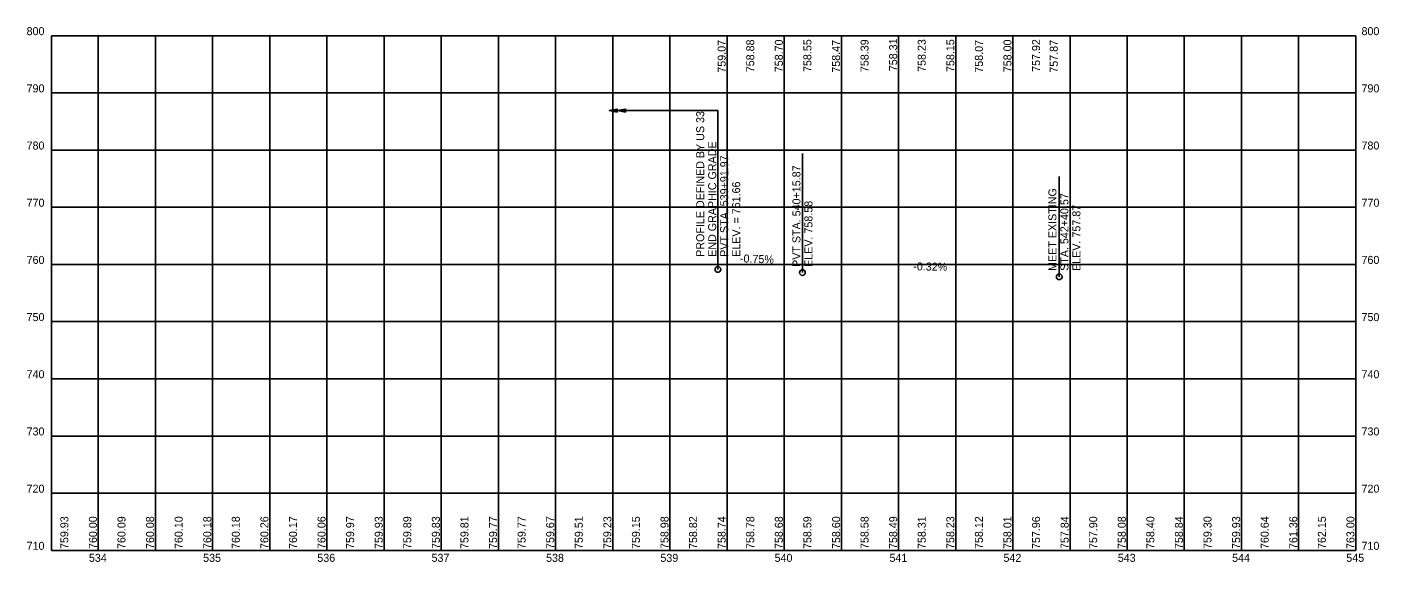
# Model space of a CAD drawing. Extents: x -21 to 1161, y 700 to 1168.
import ezdxf

# ---------------------------------------------------------------- set-up
doc = ezdxf.new("R2010")
doc.units = 0
for name, color, linetype in [('_CIVIL_CONSTRUCTION', 7, 'Continuous'), ('PF_P_Sta_Elev_Text', 7, 'Continuous'), ('PF_P_Text_Grade', 7, 'Continuous'), ('PF_P_Text_Points', 7, 'Continuous'), ('PF_P_Text_Strip_Grades_20', 7, 'Continuous'), ('PF_X_Text_Strip_Grade', 7, 'Continuous'), ('SH_Major_Grid_Line', 7, 'Continuous'), ('SH_Text', 7, 'Continuous')]:
    doc.layers.add(name, color=color, linetype=linetype)

msp = doc.modelspace()

# ---------------------------------------------------------------- linework, layer by layer
at = {"layer": '_CIVIL_CONSTRUCTION'}
msp.add_circle((641, 758.7), 0.05, dxfattribs=at)
msp.add_circle((641, 758.7), 0.05, dxfattribs=at)
at = {"layer": 'PF_P_Text_Points'}
for p, q in [((583, 955.7), (583, 1094.5)), ((656.9, 952.9), (656.9, 1057.1)), ((881.6, 949.3), (881.6, 1036.8))]:
    msp.add_line(p, q, dxfattribs=at)
for centre in [(583, 955.7), (656.9, 952.9), (881.6, 949.3)]:
    msp.add_circle(centre, 2.5, dxfattribs=at)
at = {"layer": 'SH_Major_Grid_Line'}
for p, q in [((0, 1160), (1141, 1160)), ((0, 710), (0, 1160)), ((41, 710), (41, 1160)), ((91, 710), (91, 1160)), ((141, 710), (141, 1160)), ((191, 710), (191, 1160)), ((241, 710), (241, 1160)), ((291, 710), (291, 1160)), ((341, 710), (341, 1160)), ((391, 710), (391, 1160)), ((441, 710), (441, 1160)), ((491, 710), (491, 1160)), ((541, 710), (541, 1160)), ((591, 710), (591, 1160)), ((641, 710), (641, 1160)), ((691, 710), (691, 1160)), ((741, 710), (741, 1160)), ((791, 710), (791, 1160)), ((841, 710), (841, 1160)), ((891, 710), (891, 1160)), ((941, 710), (941, 1160)), ((991, 710), (991, 1160)), ((1041, 710), (1041, 1160)), ((1091, 710), (1091, 1160)), ((1141, 710), (1141, 1160)), ((0, 1110), (1141, 1110)), ((0, 1060), (1141, 1060)), ((0, 1010), (1141, 1010)), ((0, 960), (1141, 960)), ((0, 910), (1141, 910)), ((0, 860), (1141, 860)), ((0, 810), (1141, 810)), ((0, 760), (1141, 760)), ((0, 710), (1141, 710))]:
    msp.add_line(p, q, dxfattribs=at)
at = {"layer": 'SH_Text'}
msp.add_line((583, 1094.5), (488, 1094.5), dxfattribs=at)
for points in [[(495, 1093.1), (495, 1095.9), (488, 1094.5)], [(502.3, 1093.1), (502.3, 1095.9), (495.3, 1094.5)]]:
    msp.add_lwpolyline(points, close=True, dxfattribs=at)

# ---------------------------------------------------------------- texts
at = {"layer": 'PF_P_Sta_Elev_Text'}
for s, p in [('800', (-21.7, 1160.5)), ('800', (1146, 1160.5)), ('790', (-21.7, 1110.5)), ('790', (1146, 1110.5)), ('780', (-21.7, 1060.5)), ('780', (1146, 1060.5)), ('770', (-21.7, 1010.5)), ('770', (1146, 1010.5)), ('760', (-21.7, 960.5)), ('760', (1146, 960.5)), ('750', (-21.7, 910.5)), ('750', (1146, 910.5)), ('740', (-21.7, 860.5)), ('740', (1146, 860.5)), ('730', (-21.7, 810.5)), ('730', (1146, 810.5)), ('720', (-21.7, 760.5)), ('720', (1146, 760.5)), ('710', (-21.7, 710.5)), ('710', (1146, 710.5)), ('534', (32.8, 700)), ('535', (132.7, 700)), ('536', (232.6, 700)), ('537', (332.5, 700)), ('538', (432.7, 700)), ('539', (532.7, 700)), ('540', (632.6, 700)), ('541', (733.1, 700)), ('542', (832.8, 700)), ('543', (932.8, 700)), ('544', (1032.8, 700)), ('545', (1132.7, 700))]:
    msp.add_text(s, height=7, dxfattribs=at).set_placement(p)
at = {"layer": 'PF_P_Text_Grade'}
for s, rotation, p in [('-0.75%', 357.8524, (602.2, 961.9)), ('-0.32%', 359.0942, (753.9, 954.9))]:
    msp.add_text(s, height=7, rotation=rotation, dxfattribs=at).set_placement(p)
at = {"layer": 'PF_P_Text_Strip_Grades_20'}
for s, p in [('759.07', (589.8, 1127.7)), ('758.88', (614.8, 1128.1)), ('758.70', (639.8, 1128.1)), ('758.55', (664.8, 1128.3)), ('758.47', (689.8, 1127.7)), ('758.39', (714.8, 1128.2)), ('758.31', (739.8, 1129)), ('758.23', (764.8, 1128.4)), ('758.15', (789.8, 1128.3)), ('758.07', (814.8, 1127.7)), ('758.00', (839.8, 1128.1)), ('757.92', (864.8, 1128.4)), ('757.87', (880.3, 1127.7))]:
    msp.add_text(s, height=7, rotation=90, dxfattribs=at).set_placement(p)
at = {"layer": 'PF_X_Text_Strip_Grade'}
for s, p in [('759.93', (14.8, 711.2)), ('760.00', (39.8, 711.2)), ('760.09', (64.8, 711.2)), ('760.08', (89.8, 711.2)), ('760.10', (114.8, 711.2)), ('760.18', (139.8, 711.2)), ('760.18', (164.8, 711.2)), ('760.26', (189.8, 711.2)), ('760.17', (214.8, 711.2)), ('760.06', (239.8, 711.2)), ('759.97', (264.8, 711.2)), ('759.93', (289.8, 711.2)), ('759.89', (314.8, 711.2)), ('759.83', (339.8, 711.2)), ('759.81', (364.8, 711.2)), ('759.77', (389.8, 711.2)), ('759.77', (414.8, 711.2)), ('759.67', (439.8, 711.2)), ('759.51', (464.8, 711.2)), ('759.23', (489.8, 711.2)), ('759.15', (514.8, 711.2)), ('758.98', (539.8, 711.2)), ('758.82', (564.8, 711.2)), ('758.74', (589.8, 711.2)), ('758.78', (614.8, 711.2)), ('758.68', (639.8, 711.2)), ('758.59', (664.8, 711.2)), ('758.60', (689.9, 711.2)), ('758.58', (714.8, 711.2)), ('758.49', (739.8, 711.2)), ('758.31', (764.8, 711.2)), ('758.23', (789.8, 711.2)), ('758.12', (814.8, 711.2)), ('758.01', (839.8, 711.2)), ('757.96', (864.8, 711.2)), ('757.84', (889.8, 711.2)), ('757.90', (914.8, 711.2)), ('758.08', (939.8, 711.2)), ('758.40', (964.8, 711.2)), ('758.84', (989.8, 711.2)), ('759.30', (1014.8, 711.2)), ('759.93', (1039.8, 711.2)), ('760.64', (1064.8, 711.2)), ('761.36', (1089.8, 711.2)), ('762.15', (1114.8, 711.2)), ('763.00', (1139.8, 711.2))]:
    msp.add_text(s, height=7, rotation=90, dxfattribs=at).set_placement(p)
at = {"layer": 'SH_Text'}
for s, p in [('PROFILE DEFINED BY US 33', (571, 966.7)), ('END GRAPHIC GRADE', (581.5, 966.7)), ('PVT STA. 539+91.97', (592, 966.7)), ('PVT STA. 540+15.87', (655.2, 957.9)), ('ELEV. = 761.66', (602.5, 966.7)), ('MEET EXISTING', (879.1, 954.4)), ('STA. 542+40.57', (889.6, 954.4)), ('ELEV. 758.58', (665.7, 957.9)), ('ELEV. 757.87', (900.1, 954.4))]:
    msp.add_text(s, height=7, rotation=90, dxfattribs=at).set_placement(p)

doc.saveas('drawing.dxf')
